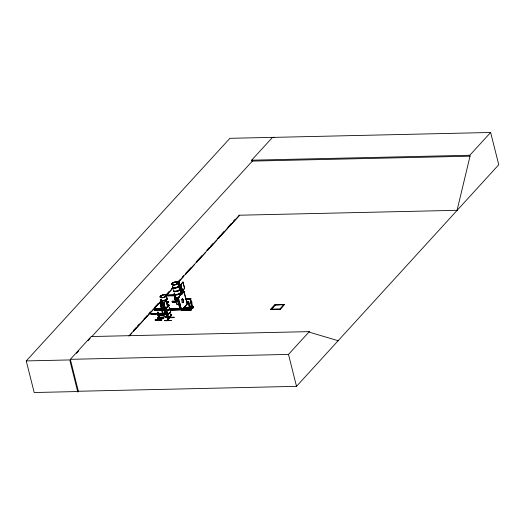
<?xml version="1.0" encoding="UTF-8"?>
<svg xmlns="http://www.w3.org/2000/svg" width="525" height="525" viewBox="0 0 525 525"><rect width="100%" height="100%" fill="white"/><g stroke="black" fill="none" stroke-linecap="round" stroke-linejoin="round"><path stroke-width="0.79" d="M178.782 287.155L178.789 285.915L179.78 286.755L178.848 285.423L178.848 283.146L178.598 285.233M180.889 307.643L180.311 307.794L180.876 307.578M190.824 308.864L190.411 309.087L190.969 309.067M191.481 309.586L182.851 309.947L191.481 309.586L191.349 308.864L190.575 309.061M193.01 307.611C192.57 306.233 192.577 306.738 192.99 306.856M179.694 287.582L179.012 283.047L178.526 282.916L178.08 281.361M163.82 314.797L163.452 313.51L163.971 313.504M163.918 314.849L157.861 314.829L164.187 314.921L163.905 313.235L150.76 313.661L150.957 314.455L163.984 314.127M190.418 309.015L191.349 308.864M192.793 306.797L192.406 306.823L192.931 307.611L192.997 306.449L193.226 307.368M188.488 302.59L188.632 302.098M192.997 306.449L193.023 306.797M160.847 296.52L160.906 296.264M160.67 296.448L160.998 296.166M160.604 309.054L160.118 309.547L159.502 309.409L160.611 309.133L159.462 309.337L160.643 309.186M165.086 296.251L165.375 296.041M165.355 296.402L166.018 296.166M165.854 296.152L165.303 296.166M165.729 296.008L165.972 296.277L165.27 296.422M172.508 283.579L172.633 283.375M172.371 283.579L172.784 283.454M173.368 309.153L174.503 308.936L173.368 309.074M176.748 283.677L177.168 283.316M174.471 308.805L173.434 309.113M177.082 283.342L177.713 283.382L176.768 283.612M177.043 283.349L177.463 283.205M186.342 309.894L186.414 309.566L185.771 309.822M187.773 307.525L188.495 307.466L187.845 307.565M162.002 300.858L163.636 307.118L161.963 308.949L160.256 303.47L160.88 302.137M160.309 303.47L160.394 302.669L163.295 315.604L160.348 302.715L159.941 302.945L163.098 315.61C163.597 311.371 163.288 318.321 162.822 314.613L163.045 314.37M156.673 308.818C153.287 312.113 159.141 307.899 155.387 308.851L154.304 310.478L163.859 310.249M155.387 308.851L154.448 310.334L154.553 309.973L163.413 309.862M163.931 309.048L155.17 309.527L155.407 309.277M155.544 309.12L155.203 309.245M179.609 309.632L179.491 308.713L179.655 309.376L180.941 309.343L180.777 308.687L180.895 309.888L169.765 310.131M181.125 309.369L180.908 309.599M190.844 310.288L182.273 310.583L182.995 309.494L183.881 309.586M182.293 310.57L190.91 310.052L182.273 310.288M185.902 307.374L185.017 307.289L184.295 308.372L192.787 308.168L192.642 307.447L192.813 307.827L193.371 306.659L193.508 307.204L185.03 307.571M184.439 308.221L193.016 307.899L184.295 308.077M193.502 307.381L184.872 307.735L193.377 307.414M184.918 307.604L185.017 307.289M193.522 307.263L193.016 307.912M190.864 309.022L190.66 309.074M158.498 314.757L158.183 315.118L158.419 314.659M163.656 313.72L163.301 313.681L163.629 314.993L164.148 314.98L157.927 315.092M192.918 306.449L192.419 306.823L193.371 306.659M457.058 210.315L470.033 156.188L469.803 155.262L490.645 132.477L498.75 164.738L296.507 386.341L78.356 391.263M190.549 308.949L190.988 309.822L190.975 308.654L191.212 309.579M190.975 308.654L190.811 308.91M181.25 309.481L170.021 309.724M182.313 310.465L183.022 309.606L189.945 309.448M184.327 308.254L185.043 307.394L193.594 307.263M158.255 315.02L158.294 315M161.077 296.271L160.637 296.428L160.985 296.198M165.198 296.139L165.388 296.435M165.624 296.349L165.966 296.172M186.46 309.592L185.752 309.73M190.654 299.887L190.765 301.816A1.181 0.551 88.7 0 0 191.146 303.581L192.268 307.538M78.533 391.256L77.805 392.057L69.93 360.721M337.693 340.784L338.231 340.738L309.481 332.22L309.337 331.623L91.179 336.545L70.337 359.33L78.422 391.525L34.191 392.523L26.25 360.918L229.911 138.318L274.142 137.32M470.033 156.188L251.875 161.103L251.646 160.184L272.495 137.399L490.645 132.477M76.519 353.325L78.711 350.93M88.036 340.732L90.234 338.336M91.882 336.532L252.387 161.09M161.542 301.357L161.149 299.801L160.44 300.582L160.867 302.164M133.35 330.599L136.113 327.58M137.222 326.373L139.427 323.958M143.85 319.121L147.164 315.499M148.824 313.688L150.485 311.876M154.35 307.643L158.222 303.417M165.959 294.965L169.273 291.336M171.485 288.921L172.587 287.713M179.773 279.858L177.653 282.22L177.785 282.739L178.08 281.754M182.536 276.839L183.638 275.632M185.85 273.217L190.824 267.783M196.35 261.739L201.876 255.701M206.85 250.261L209.613 247.242M210.715 246.035L212.927 243.62M217.35 238.79L220.664 235.161M221.773 233.953L223.985 231.538M227.85 227.312L231.164 223.683M233.376 221.268L235.036 219.457M128.888 336.026L160.945 300.989M165.913 295.555L173.099 287.7M178.073 282.266L239.413 215.217M129.642 335.534L131.854 333.119M133.507 331.308L143.45 320.447M144.559 319.239L154.494 308.372M155.603 307.164L161.123 301.127M167.199 294.486L172.725 288.448M178.802 281.807L183.218 276.977M185.423 274.562L194.263 264.908M196.475 262.493L205.308 252.833M207.519 250.418L216.91 240.155M218.564 238.343L227.955 228.08M229.609 226.268L239.551 215.401M165.231 313.294L163.058 315.676L165.487 313.294L162.251 300.648L160.42 302.708M182.168 293.98L178.999 282.135L181.958 294.21M161.529 301.435L162.251 300.648M177.43 282.063L178.146 281.282L178.526 282.916L179.196 282.128M178.526 282.916L178.999 282.397M167.698 295.148L167.902 295.936L167.698 295.148L175.042 294.991M150.957 314.455L155.964 314.213M157.533 308.798L156.489 310.15L157.533 308.798L158.826 308.772L157.782 310.124L158.826 308.772M163.839 302.958L166.11 300.582L167.692 306.902L165.526 309.277L163.839 302.958L167.764 319.036L163.787 303.201L166.11 300.582M182.969 293.39L180.777 284.438L182.949 282.069L184.636 288.382L182.365 290.758L184.636 288.382M183.048 282.063L180.731 284.681L181.164 285.292M164.03 303.017L164.765 303.174M180.79 284.694L182.949 292.399M178.717 287.063L179.386 286.342L178.657 283.434M159.968 308.746L158.924 310.098L159.968 308.746L161.254 308.72L160.21 310.072L161.254 308.72M157.703 313.32L159.095 319.502C159.311 315.978 155.774 304.854 159.502 318.353M159.449 319.371L157.946 313.058M174.635 294.794L176.065 300.969L174.648 294.801L176.098 300.208M157.815 313.176L158.196 313.038M161.917 308.949L163.636 307.118M180.58 288.599L179.688 289.518L180.58 288.599L179.386 282.608L178.946 282.338M155.197 319.823L155.393 320.618L155.197 319.823L161.569 319.581L161.648 320.473L161.418 319.554M157.369 317.454L157.566 318.242L157.369 317.454L163.734 317.212L157.487 317.349L157.671 318.104L163.938 317.973L163.61 317.185M172.141 301.311L172.338 302.098L172.141 301.311L176.84 301.212M176.078 299.663L174.51 299.723L174.313 298.935L175.993 298.771M165.428 309.277L167.692 306.902M174.51 299.723L176.19 299.558M163.301 313.681L163.662 314.961M150.76 313.661L163.905 313.235L163.984 314.16M178.041 297.708L184.091 291.375L187.268 304.021L181.479 310.347L178.041 297.708L184.091 291.375M162.054 300.654L165.244 313.563L164.975 312.257M158.314 319.627L160.361 317.389L160.565 318.176L159.344 319.482L157.697 313.313L159.127 319.489M176.098 300.188L175.258 301.107L175.455 301.901M158.576 319.62L160.624 317.382L160.821 318.17L159.285 319.85M159.718 319.102L159.338 319.233L158.064 313.162M176.157 300.851L174.543 294.912M160.151 302.722L163.308 315.381L164.922 313.3L165.487 313.294M171.406 308.49L170.363 309.842L171.406 308.49L172.738 308.621L171.649 309.809L172.692 308.457M163.708 317.048L161.319 319.686L163.741 317.179M155.393 320.618L161.752 320.335L159.521 320.394M175.127 308.405C171.734 311.699 177.594 307.486 173.834 308.438L172.791 309.783M164.752 320.539L171.189 320.526L164.765 320.545M164.817 320.801L171.189 320.526M167.797 318.025L168.545 318.222L168.742 319.01L167.764 319.036M167.232 320.618L169.818 317.454L166.898 320.368L169.621 317.723M179.642 302.649L180.849 308.123L180.029 308.917L178.349 302.991L180.127 308.917L169.831 309.199M180.127 308.917L180.849 308.123M181.453 308.667L181.237 309.028M173.841 317.632L173.9 317.231L173.841 317.632L168.269 317.756M186.382 301.914L188.134 302.013L186.447 302.177M185.259 298.981L190.903 298.981L185.318 299.211M181.217 310.354L187.268 304.021M183.855 309.474L183.133 310.268M185.876 307.269L185.154 308.057M184.433 309.461C183.33 310.183 183.678 311.561 185.292 309.442M186.447 307.256C185.351 307.972 185.699 309.356 187.307 307.237M186.053 309.428C184.957 310.144 185.299 311.522 186.913 309.409M188.075 307.217C186.972 307.939 187.32 309.317 188.934 307.197M189.768 309.671L189.906 310.223M191.789 307.466L191.927 308.017M188.843 302.131L189.23 303.496A1.181 0.551 88.7 0 1 189.742 305.045L190.732 309.218L190.181 309.75L189.059 305.793A1.181 0.551 88.7 0 1 188.744 304.027L188.436 302.741M191.953 307.847L192.747 307.013L191.763 302.84A1.181 0.551 88.7 0 0 191.31 301.291L190.654 299.841M270.71 309.343L275.054 304.598L284.432 304.388L280.153 309.396L270.71 309.343L280.153 309.396M271.09 309.205L275.192 304.723L284.051 304.526L275.257 304.986L271.09 309.205L279.95 309.008L284.051 304.526M270.775 309.606L275.12 304.861L284.498 304.651M271.156 309.468L280.015 309.271L284.432 304.388M70.337 359.33L288.488 354.414L309.337 331.623M177.247 283.631L177.621 283.447M188.843 302.065L188.423 302.59L188.744 304.027M188.409 307.552L187.76 307.643L188.521 307.512M165.69 296.448L165.309 296.52M185.988 309.691L186.434 309.658M186.231 309.842L185.738 309.855M177.345 283.369L177.089 283.651M251.646 160.184L469.803 155.262M238.901 215.23L457.57 210.302M180.777 284.438L182.464 290.758M181.663 293.993L178.999 282.135M167.816 295.043L174.333 294.866M172.075 295.7L175.343 295.641M167.902 295.936L175.232 295.739M178.165 297.846L178.264 297.839A0.886 0.413 88.7 0 0 177.706 297.445A0.886 0.413 88.7 0 0 177.542 298.633L177.968 300.339A1.765 0.827 88.7 0 0 178.448 302.984M177.542 298.633L177.968 300.339M174.313 298.935L175.888 298.909M190.838 298.718L185.371 298.837L190.838 298.738M186.204 299.079L190.903 298.981M178.598 299.552L178.697 299.545A1.765 0.827 88.7 0 1 178.907 299.637M190.962 300.156L190.529 299.978L190.831 301.816A1.181 0.551 88.7 0 0 191.08 303.588L192.202 307.538M176.164 301.12L172.259 301.206L172.443 301.954L176.354 301.868M191.31 301.291L191.244 301.291A1.181 0.551 88.7 0 1 191.763 302.84L191.828 302.84M172.344 302.065L177.03 301.96L172.338 302.098M186.48 301.809L188.068 301.744M186.539 302.039L188.134 302.013M189.059 305.793L190.247 309.743M161.306 307.643L161.969 308.877M192.563 307.178L193.423 307.158M184.321 308.188L192.924 308.017M156.207 308.995L163.354 308.838M170.08 308.687L180.397 308.451M156.22 309.1L163.459 308.969M170.093 308.792L180.528 308.543M169.87 308.917L180.777 308.687M163.347 309.1L155.315 309.376M169.883 309.022L180.692 308.779M156.109 309.363L163.249 309.199M169.975 309.048L173.152 308.976M174.74 308.943L180.292 308.812M155.958 309.507L163.925 309.31M154.304 310.039L163.282 309.776M170.008 309.619L179.537 309.409M190.732 309.218L189.742 305.045M154.343 310.203L163.866 309.986M169.798 309.855L181.112 309.632M163.898 310.065L154.448 310.334M169.811 309.953L181.046 309.691M182.3 310.393L191.002 310.111M165.218 313.517L163.433 307.204M161.648 314.075L164.102 314.029M157.979 314.724L164.286 314.81M168.427 317.382L173.9 317.231M168.203 317.494L173.788 317.376M168.486 317.612L173.965 317.494M157.566 318.242L163.82 318.104L163.623 317.31M155.315 319.725L161.569 319.554M26.25 360.918L70.481 359.92M172.456 283.493L172.856 283.513M183.015 309.606L191.573 309.488L190.765 310.203L190.627 309.658L190.792 310.032L191.29 308.923M178.946 282.397L179.366 282.66M174.51 308.871L173.854 308.661L173.401 309.205M288.488 354.414L296.507 386.341M182.949 282.069L184.537 288.389M183.829 291.382L184.229 292.963M184.623 294.545L185.817 299.283M186.211 300.864L187.005 304.027M183.067 289.216L183.862 292.379M182.89 289.419L183.488 291.788M180.377 288.684L181.762 294.217M178.303 297.701L181.479 310.347M178.408 298.41L178.697 299.545M175.514 301.101L175.718 301.895M174.431 298.804L174.628 299.591M166.012 300.582L167.6 306.902M166.13 307.735L168.906 318.8M166.149 308.726L168.728 318.997M161.149 299.801L162.796 304.467L162.757 306.101L162.087 306.83L161.424 305.97L160.525 300.608M163.78 313.373L164.148 314.98M163.262 314.363L163.524 315.394M160.335 303.463L161.378 307.604M161.464 319.692L161.654 320.447M179.543 302.656L180.751 308.129M179.727 289.163A3.301 1.28 -14.1 0 1 177.411 291.388A3.301 1.28 -14.1 0 1 173.506 291.053M179.327 288.717A3.353 1.299 -14.1 0 1 177.371 291.204A3.353 1.299 -14.1 0 1 173.434 290.509M180.462 292.117A3.294 1.273 -14.1 0 1 177.312 294.538A3.294 1.273 -14.1 0 1 174.536 293.265M180.403 291.893A3.294 1.273 -14.1 0 1 177.26 294.322A3.294 1.273 -14.1 0 1 174.477 293.048M180.442 291.966A3.314 1.286 -14.1 0 1 177.279 294.407A3.314 1.286 -14.1 0 1 174.484 293.127M178.848 285.456A3.353 1.299 -14.1 0 1 176.072 287.831A3.353 1.299 -14.1 0 1 172.561 287.017M179.189 288.356A3.301 1.28 -14.1 0 1 176.846 290.916A3.301 1.28 -14.1 0 1 173.644 289.734M178.848 285.679A3.301 1.28 -14.1 0 1 175.698 288.107A3.301 1.28 -14.1 0 1 172.909 286.834M179.281 288.54A3.353 1.299 -14.1 0 1 177.325 291.021A3.353 1.299 -14.1 0 1 173.388 290.325M178.408 285.055A3.353 1.299 -14.1 0 1 176.452 287.536A3.353 1.299 -14.1 0 1 172.515 286.84M178.31 284.872A3.301 1.28 -14.1 0 1 176.794 287.182A3.301 1.28 -14.1 0 1 172.482 286.978M182.405 299.401A3.301 1.28 -14.1 0 1 182.123 300.129M177.85 301.672A3.301 1.28 -14.1 0 1 176.032 300.641M182.221 298.889A3.353 1.299 -14.1 0 1 182.116 299.926M178.592 301.429A3.353 1.299 -14.1 0 1 176.19 300.064M179.36 304.421A3.314 1.286 -14.1 0 1 176.728 303.45M183.048 302.472A3.294 1.273 -14.1 0 1 182.798 302.846M179.34 304.323A3.294 1.273 -14.1 0 1 176.722 303.358M180.147 292.195A3.294 1.273 -14.1 0 1 177.811 294.748A3.294 1.273 -14.1 0 1 174.608 293.567M179.393 304.533A3.301 1.28 -14.1 0 1 176.768 303.575M180.508 292.222A3.314 1.286 -14.1 0 1 177.345 294.663A3.314 1.286 -14.1 0 1 174.543 293.383M178.572 297.773A3.353 1.299 -14.1 0 1 175.055 296.96M182.26 298.817A3.301 1.28 -14.1 0 1 181.978 299.545A1.765 0.827 88.7 0 1 182.109 299.309L182.306 299.145A1.765 0.827 88.7 0 1 183.238 300.031L183.317 300.464A1.765 0.827 88.7 0 1 182.943 302.426L182.739 302.59A1.765 0.827 88.7 0 1 181.945 302.078M178.507 301.022A3.301 1.28 -14.1 0 1 176.137 299.677M177.778 298.121A3.301 1.28 -14.1 0 1 175.127 297.504M182.359 299.007A3.353 1.299 -14.1 0 1 182.07 299.749M178.546 301.245A3.353 1.299 -14.1 0 1 176.144 299.88M179.36 297.34A3.353 1.299 -14.1 0 1 175.009 296.783M179.294 297.124A3.308 1.28 -14.1 0 1 175.002 296.572M167.639 301.731A3.301 1.28 -14.1 0 1 166.865 303.719M164.463 304.447A3.301 1.28 -14.1 0 1 162.947 304.48M167.632 301.501A3.353 1.299 -14.1 0 1 166.838 303.529M164.397 304.27A3.353 1.299 -14.1 0 1 162.868 304.303M168.381 304.644A3.314 1.286 -14.1 0 1 166.858 306.961M165.191 307.374A3.314 1.286 -14.1 0 1 163.675 307.414M168.315 304.447A3.294 1.273 -14.1 0 1 167.541 306.436M165.145 307.164A3.294 1.273 -14.1 0 1 163.636 307.197M168.354 304.526A3.314 1.286 -14.1 0 1 167.573 306.528M165.165 307.263A3.314 1.286 -14.1 0 1 163.649 307.296M166.753 298.016A3.353 1.299 -14.1 0 1 165.966 300.044A3.353 1.299 -14.1 0 1 161.411 300.681M161.018 300.457A3.353 1.299 -14.1 0 1 160.867 299.801M167.882 301.363A3.301 1.28 -14.1 0 1 166.714 303.135M164.312 303.863A3.301 1.28 -14.1 0 1 162.803 303.896M166.76 298.239A3.301 1.28 -14.1 0 1 165.985 300.234A3.301 1.28 -14.1 0 1 161.503 300.864M167.587 301.324A3.353 1.299 -14.1 0 1 166.792 303.352M164.358 304.087A3.353 1.299 -14.1 0 1 162.822 304.126M166.707 297.839A3.353 1.299 -14.1 0 1 164.752 300.32A3.353 1.299 -14.1 0 1 160.821 299.624M166.615 297.655A3.301 1.28 -14.1 0 1 164.692 300.097A3.301 1.28 -14.1 0 1 160.821 299.414M170.527 311.889A3.301 1.28 -14.1 0 1 167.797 314.226M166.957 314.39A3.301 1.28 -14.1 0 1 164.876 314.291M164.489 314.075A3.301 1.28 -14.1 0 1 164.588 313.044M170.527 311.673A3.353 1.299 -14.1 0 1 167.751 314.042M166.898 314.213A3.353 1.299 -14.1 0 1 164.489 312.848M170.868 314.593A3.294 1.273 -14.1 0 1 168.532 317.146M167.692 317.31A3.294 1.273 -14.1 0 1 165.08 316.345M170.815 314.403A3.294 1.273 -14.1 0 1 168.479 316.956M167.646 317.12A3.294 1.273 -14.1 0 1 165.027 316.155M168.833 305.189A3.294 1.273 -14.1 0 1 166.93 307.269M165.277 307.683A3.294 1.273 -14.1 0 1 162.809 307.361M170.855 314.468A3.314 1.286 -14.1 0 1 168.505 317.041M167.659 317.205A3.314 1.286 -14.1 0 1 165.034 316.234M168.807 305.005A3.314 1.286 -14.1 0 1 166.891 307.105M165.224 307.519A3.314 1.286 -14.1 0 1 163.137 307.42M169.253 307.958A3.353 1.299 -14.1 0 1 166.871 310.557M166.025 310.721A3.353 1.299 -14.1 0 1 163.616 309.356M170.382 311.305A3.301 1.28 -14.1 0 1 167.652 313.642M166.812 313.806A3.301 1.28 -14.1 0 1 164.443 312.46M169.831 308.7A3.301 1.28 -14.1 0 1 166.917 310.741M166.084 310.905A3.301 1.28 -14.1 0 1 163.459 309.94M169.26 308.182A3.301 1.28 -14.1 0 1 169.647 308.405M170.481 311.489A3.353 1.299 -14.1 0 1 167.705 313.865M166.852 314.029A3.353 1.299 -14.1 0 1 164.443 312.664M169.207 307.781A3.353 1.299 -14.1 0 1 166.832 310.38M165.979 310.544A3.353 1.299 -14.1 0 1 163.57 309.179M169.116 307.598A3.301 1.28 -14.1 0 1 166.773 310.157M165.933 310.321A3.301 1.28 -14.1 0 1 163.564 308.976M161.844 304.428L161.608 306.62L161.608 304.251L160.716 302.964L161.661 303.752L161.903 301.658L161.903 303.942L162.684 305.478L161.844 304.428M161.136 300.267L160.84 301.252L161.136 300.267M161.713 301.954L161.05 302.682L161.779 305.583L162.442 304.854L161.713 301.954M167.646 317.376L167.593 317.769L167.646 317.376M182.562 299.138L182.365 299.303A1.765 0.827 88.7 0 0 181.991 301.265L182.07 301.698A1.765 0.827 88.7 0 0 183.002 302.584L183.199 302.42A1.765 0.827 88.7 0 0 183.579 300.457L183.494 300.024A1.765 0.827 88.7 0 0 182.562 299.138M173.598 284.734A3.294 1.273 -14.1 0 0 178.146 282.47A3.294 1.273 -14.1 0 0 173.099 282.581A3.294 1.273 -14.1 0 0 173.598 284.734M173.677 285.036A3.294 1.273 -14.1 0 0 178.218 282.765A3.294 1.273 -14.1 0 0 173.171 282.87A3.294 1.273 -14.1 0 0 173.677 285.022A3.294 1.273 -14.1 0 0 178.218 282.758A3.294 1.273 -14.1 0 0 173.178 282.883A3.294 1.273 -14.1 0 0 173.677 285.036M173.624 284.865A3.314 1.286 -14.1 0 0 178.198 282.581A3.314 1.286 -14.1 0 0 173.119 282.699A3.314 1.286 -14.1 0 0 173.624 284.865M161.897 297.531A3.314 1.286 -14.1 0 0 166.471 295.253A3.314 1.286 -14.1 0 0 161.398 295.365A3.314 1.286 -14.1 0 0 161.897 297.531M161.976 297.806A3.294 1.273 -14.1 0 0 166.523 295.542A3.294 1.273 -14.1 0 0 161.477 295.654A3.294 1.273 -14.1 0 0 161.976 297.806M161.93 297.649A3.314 1.286 -14.1 0 0 166.497 295.365A3.314 1.286 -14.1 0 0 161.424 295.483A3.314 1.286 -14.1 0 0 161.93 297.649"/></g></svg>
